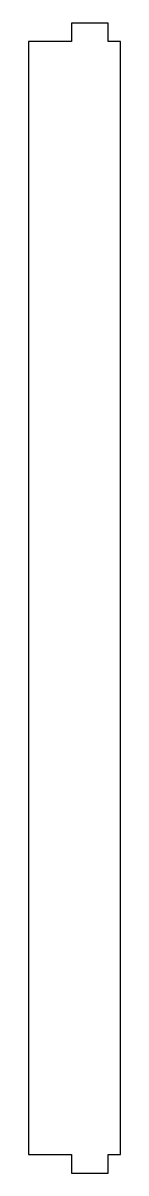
# Model space of a CAD drawing. Header units: millimetres. Extents: x -10 to 5, y -94 to 94.
import ezdxf

# ---------------------------------------------------------------- set-up
doc = ezdxf.new("R2010")
doc.units = ezdxf.units.MM

msp = doc.modelspace()

# ---------------------------------------------------------------- linework, layer by layer
msp.add_lwpolyline([(-10, -90.5), (-3, -90.5), (-3, -93.5), (3, -93.5), (3, -90.5), (5, -90.5), (5, 90.5), (3, 90.5), (3, 93.5), (-3, 93.5), (-3, 90.5), (-10, 90.5)], close=True)

doc.saveas('drawing.dxf')
